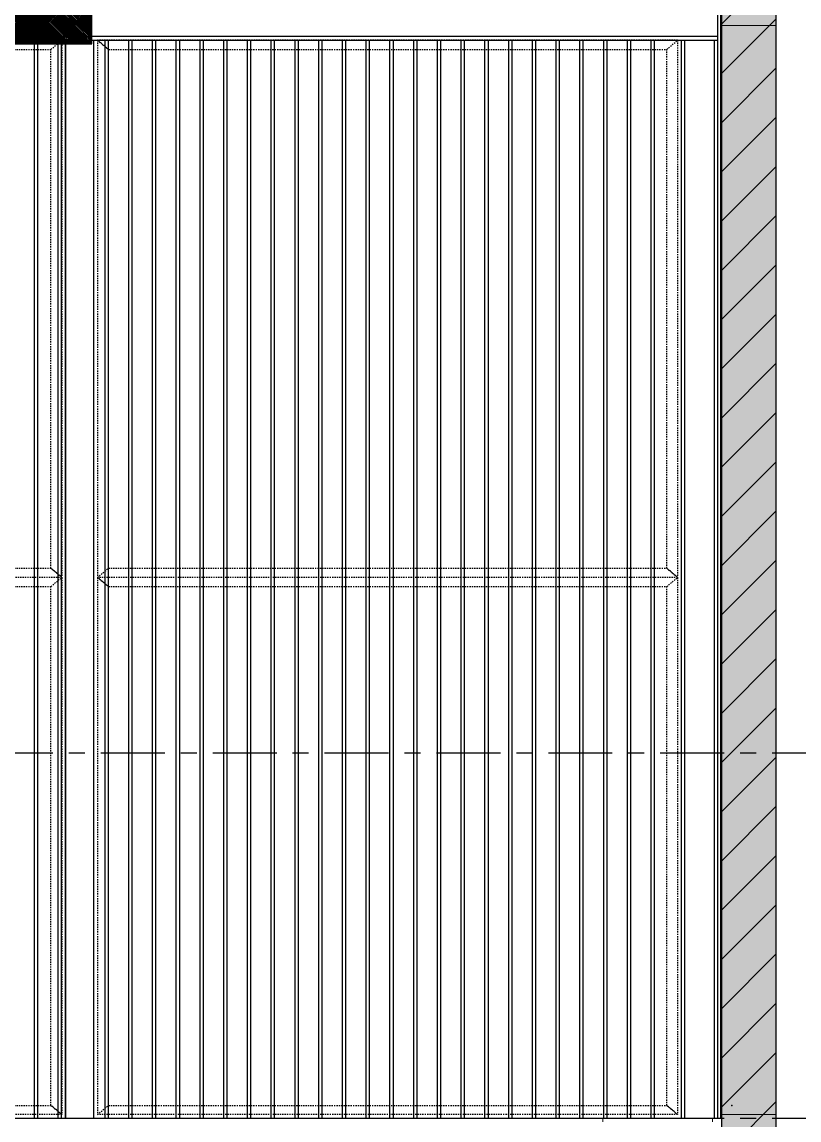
# Model space of a CAD drawing. Header units: millimetres. Extents: x 3774 to 718460, y -768339 to 192544.
# Drawn here: x 455731 to 457858, y -728322 to -725317 of the extents above; entities that cross this region are included whole.
import ezdxf
from ezdxf.xclip import XClip

# ---------------------------------------------------------------- set-up
doc = ezdxf.new("R2010")
doc.units = ezdxf.units.MM
doc.header["$XCLIPFRAME"] = 0
doc.set_wipeout_variables(frame=1)
for name, pattern in [('TA_GL_000.70000', [1.925, 0.7, -0.175, 0.175, -0.175, 0.7]), ('TA_HL_001.00000', [6.5, 3.55, -2.95]), ('XKITLINE00', [0]), ('XKITLINE02', [4, 2, -2])]:
    doc.linetypes.add(name, pattern=pattern)
for name, color, linetype in [('000 - 0_SYM_DWG_GRIDLINE_MAIN_COLOR_251', 7, 'Continuous'), ('000 - CONCRETE_COL_HATCH_', 7, 'Continuous'), ('010 - ASPG_EXTR_MAIN_COLOR_2', 7, 'Continuous'), ('010 - ASPG_EXTR_WIPEOUT_', 7, 'Continuous'), ('010 - ASPG_FRAMING_MAIN_COLOR_1', 7, 'Continuous'), ('010 - ASPG_FRAMING_MAIN_COLOR_2', 7, 'Continuous'), ('010 - ASPG_FRAMING_SUB_COLOR_2', 7, 'Continuous'), ('010 - ASPG_FRAMING_SUB_COLOR_3', 7, 'Continuous'), ('010 - ASPG_FRAMING_WIPEOUT_', 7, 'Continuous')]:
    doc.layers.add(name, color=color, linetype=linetype)
doc.layers.add('000_AREA_ASPG_AREA_HATCH_', color=7, linetype='Continuous', plot=False)
doc.layers.add('000_AREA_ASPG_AREA_MAIN_COLOR_1', color=7, linetype='Continuous', plot=False)
doc.layers.add('Bolt', color=7, linetype='Continuous', lineweight=0)
doc.layers.add('Part', color=7, linetype='Continuous', lineweight=0)
doc.styles.add('TA', font='', dxfattribs={"height": 4.5})
doc.styles.get('TA').set_extended_font_data('Cordia New')

# ---------------------------------------------------------------- blocks, each defined once
blk = doc.blocks.new('*A13164198')
at = {"layer": 'Part', "color": 7, "linetype": 'XKITLINE00', "lineweight": 0}
for p, q in [((2441.089496, -132.373459), (2441.089496, -108.533459)), ((2441.089496, -108.533459), (2442.289496, -108.533459)), ((2442.289496, -108.533459), (2442.289496, -132.373459)), ((2442.289496, -132.373459), (2441.089496, -132.373459))]:
    blk.add_line(p, q, dxfattribs=at)
blk = doc.blocks.new('*A13174199')
at = {"layer": 'Part', "color": 7, "linetype": 'XKITLINE00', "lineweight": 0}
for p, q in [((2435.689603, -116.053462), (2435.689603, -104.621462)), ((2436.489603, -116.053462), (2436.489603, -104.621462)), ((2435.689603, -128.053462), (2435.689603, -116.621462)), ((2436.489603, -128.053462), (2436.489603, -116.621462)), ((2435.689603, -130.133462), (2435.689603, -128.621462)), ((2436.489603, -130.133462), (2436.489603, -128.621462)), ((2435.689603, -130.133462), (2436.489603, -130.133462))]:
    blk.add_line(p, q, dxfattribs=at)
blk = doc.blocks.new('*A13184200')
at = {"layer": 'Part', "color": 7, "linetype": 'XKITLINE00', "lineweight": 0}
for p, q in [((2438.489525, -124.453458), (2438.489685, -78.053458)), ((2440.889525, -124.453466), (2440.889685, -78.053466)), ((2438.489525, -124.453458), (2440.889525, -124.453466))]:
    blk.add_line(p, q, dxfattribs=at)
blk = doc.blocks.new('*A13254207')
at = {"layer": 'Part', "color": 7, "linetype": 'XKITLINE00', "lineweight": 0}
for p, q in [((2427.929603, -116.053462), (2427.929603, -104.621462)), ((2428.729603, -116.053462), (2428.729603, -104.621462)), ((2427.929603, -128.053462), (2427.929603, -116.621462)), ((2428.729603, -128.053462), (2428.729603, -116.621462)), ((2427.929603, -130.133462), (2427.929603, -128.621462)), ((2428.729603, -130.133462), (2428.729603, -128.621462)), ((2427.929603, -130.133462), (2428.729603, -130.133462))]:
    blk.add_line(p, q, dxfattribs=at)
blk = doc.blocks.new('*A17074589')
at = {"layer": 'Part', "color": 7, "linetype": 'XKITLINE00', "lineweight": 0}
for p, q in [((2438.329518, -128.053462), (2425.995968, -128.053462)), ((2425.995968, -128.573462), (2425.995968, -128.053462)), ((2438.329518, -128.573462), (2438.329518, -128.053462)), ((2438.329518, -128.573462), (2425.995968, -128.573462))]:
    blk.add_line(p, q, dxfattribs=at)
blk = doc.blocks.new('*A17084590')
at = {"layer": 'Part', "color": 7, "linetype": 'XKITLINE00', "lineweight": 0}
for p, q in [((2438.329518, -116.053462), (2425.995968, -116.053462)), ((2425.995968, -116.573462), (2425.995968, -116.053462)), ((2438.329518, -116.573462), (2438.329518, -116.053462)), ((2438.329518, -116.573462), (2425.995968, -116.573462))]:
    blk.add_line(p, q, dxfattribs=at)
blk = doc.blocks.new('*A17104592')
at = {"layer": 'Part', "color": 7, "linetype": 'XKITLINE00', "lineweight": 0}
for p, q in [((2429.209603, -130.213462), (2427.449603, -130.213462)), ((2427.449603, -130.213462), (2427.449603, -130.293462)), ((2429.209603, -130.293462), (2427.449603, -130.293462)), ((2429.209603, -130.213462), (2429.209603, -130.293462))]:
    blk.add_line(p, q, dxfattribs=at)
blk = doc.blocks.new('*A17114593')
at = {"layer": 'Part', "color": 7, "linetype": 'XKITLINE00', "lineweight": 0}
for p, q in [((2427.289603, -130.453462), (2427.449603, -130.293462)), ((2427.449603, -130.293462), (2429.209603, -130.293462)), ((2429.209603, -130.293462), (2429.369603, -130.453462))]:
    blk.add_line(p, q, dxfattribs=at)
blk = doc.blocks.new('*A17124594')
at = {"layer": 'Part', "color": 7, "linetype": 'XKITLINE00', "lineweight": 0}
for p, q in [((2428.265603, -130.173462), (2427.825603, -130.173462)), ((2427.825603, -130.173462), (2427.825603, -130.213462)), ((2428.265603, -130.133462), (2428.265603, -130.173462)), ((2428.305603, -130.213462), (2428.305603, -130.133462))]:
    blk.add_line(p, q, dxfattribs=at)
blk = doc.blocks.new('*A17164598')
at = {"layer": 'Part', "color": 7, "linetype": 'XKITLINE00', "lineweight": 0}
for p, q in [((2428.305603, -129.421462), (2428.305603, -128.621462)), ((2428.305603, -128.621462), (2428.353603, -128.621462)), ((2428.353603, -129.421462), (2428.353603, -128.621462)), ((2428.305603, -128.861462), (2428.353603, -128.861462)), ((2428.305603, -129.421462), (2428.353603, -129.421462))]:
    blk.add_line(p, q, dxfattribs=at)
blk = doc.blocks.new('*A17174599')
at = {"layer": 'Part', "color": 7, "linetype": 'XKITLINE00', "lineweight": 0}
for p, q in [((2427.929603, -128.573462), (2427.929603, -128.621462)), ((2428.729603, -128.621462), (2428.729603, -128.573462)), ((2427.929603, -128.621462), (2428.729603, -128.621462))]:
    blk.add_line(p, q, dxfattribs=at)
blk = doc.blocks.new('*A17304612')
at = {"layer": 'Part', "color": 7, "linetype": 'XKITLINE00', "lineweight": 0}
for p, q in [((2428.305603, -117.421462), (2428.305603, -116.621462)), ((2428.305603, -116.621462), (2428.353603, -116.621462)), ((2428.353603, -117.421462), (2428.353603, -116.621462)), ((2428.305603, -116.861462), (2428.353603, -116.861462)), ((2428.305603, -117.421462), (2428.353603, -117.421462))]:
    blk.add_line(p, q, dxfattribs=at)
blk = doc.blocks.new('*A17314613')
at = {"layer": 'Part', "color": 7, "linetype": 'XKITLINE00', "lineweight": 0}
for p, q in [((2427.929603, -116.573462), (2427.929603, -116.621462)), ((2428.729603, -116.621462), (2428.729603, -116.573462)), ((2427.929603, -116.621462), (2428.729603, -116.621462))]:
    blk.add_line(p, q, dxfattribs=at)
blk = doc.blocks.new('*A17374619')
at = {"layer": 'Bolt', "color": 7, "linetype": 'XKITLINE02', "lineweight": 0}
for p, q in [((2428.416963, -129.933462), (2428.073603, -129.933462)), ((2428.305603, -129.877462), (2428.265603, -129.877462)), ((2428.305603, -129.989462), (2428.265603, -129.989462)), ((2428.353603, -129.877462), (2428.305603, -129.877462)), ((2428.353603, -129.989462), (2428.305603, -129.989462))]:
    blk.add_line(p, q, dxfattribs=at)
blk = doc.blocks.new('*A17384620')
at = {"layer": 'Bolt'}
for points in [[(2427.746, -130.213), (2427.746, -130.293), (2427.634, -130.293), (2427.634, -130.213)], [(2429.026, -130.213), (2429.026, -130.293), (2428.914, -130.293), (2428.914, -130.213)]]:
    blk.add_hatch(color=7, dxfattribs=at).paths.add_polyline_path(points, flags=17)
at = {"layer": 'Bolt', "color": 7, "linetype": 'XKITLINE00', "lineweight": 0}
for p, q in [((2427.69, -130.357), (2427.69, -130.013)), ((2428.97, -130.357), (2428.97, -130.013)), ((2427.634, -130.293), (2427.634, -130.213)), ((2427.746, -130.293), (2427.746, -130.213)), ((2428.914, -130.293), (2428.914, -130.213)), ((2429.026, -130.293), (2429.026, -130.213))]:
    blk.add_line(p, q, dxfattribs=at)
blk = doc.blocks.new('*A17394621')
at = {"layer": 'Bolt'}
for points in [[(2428.034, -128.573), (2428.034, -128.525), (2428.146, -128.525), (2428.146, -128.573)], [(2428.034, -128.621), (2428.034, -128.573), (2428.146, -128.573), (2428.146, -128.621)], [(2428.514, -128.573), (2428.514, -128.525), (2428.626, -128.525), (2428.626, -128.573)], [(2428.514, -128.621), (2428.514, -128.573), (2428.626, -128.573), (2428.626, -128.621)]]:
    blk.add_hatch(color=7, dxfattribs=at).paths.add_polyline_path(points, flags=17)
at = {"layer": 'Bolt', "color": 7, "linetype": 'XKITLINE00', "lineweight": 0}
for p, q in [((2428.09, -128.685), (2428.09, -128.341)), ((2428.57, -128.685), (2428.57, -128.341)), ((2428.034, -128.573), (2428.034, -128.525)), ((2428.034, -128.621), (2428.034, -128.573)), ((2428.146, -128.573), (2428.146, -128.525)), ((2428.146, -128.621), (2428.146, -128.573)), ((2428.514, -128.573), (2428.514, -128.525)), ((2428.514, -128.621), (2428.514, -128.573)), ((2428.626, -128.573), (2428.626, -128.525)), ((2428.626, -128.621), (2428.626, -128.573))]:
    blk.add_line(p, q, dxfattribs=at)
blk = doc.blocks.new('*A17524634')
at = {"layer": 'Bolt'}
for points in [[(2428.034, -116.573), (2428.034, -116.525), (2428.146, -116.525), (2428.146, -116.573)], [(2428.034, -116.621), (2428.034, -116.573), (2428.146, -116.573), (2428.146, -116.621)], [(2428.514, -116.573), (2428.514, -116.525), (2428.626, -116.525), (2428.626, -116.573)], [(2428.514, -116.621), (2428.514, -116.573), (2428.626, -116.573), (2428.626, -116.621)]]:
    blk.add_hatch(color=7, dxfattribs=at).paths.add_polyline_path(points, flags=17)
at = {"layer": 'Bolt', "color": 7, "linetype": 'XKITLINE00', "lineweight": 0}
for p, q in [((2428.09, -116.685), (2428.09, -116.341)), ((2428.57, -116.685), (2428.57, -116.341)), ((2428.034, -116.573), (2428.034, -116.525)), ((2428.034, -116.621), (2428.034, -116.573)), ((2428.146, -116.573), (2428.146, -116.525)), ((2428.146, -116.621), (2428.146, -116.573)), ((2428.514, -116.573), (2428.514, -116.525)), ((2428.514, -116.621), (2428.514, -116.573)), ((2428.626, -116.573), (2428.626, -116.525)), ((2428.626, -116.621), (2428.626, -116.573))]:
    blk.add_line(p, q, dxfattribs=at)
blk = doc.blocks.new('*A18224704')
at = {"layer": 'Part', "color": 7, "linetype": 'XKITLINE00', "lineweight": 0}
blk.add_line((2440.889671, -110.453462), (2440.889671, -106.453462), dxfattribs=at)
blk = doc.blocks.new('*A18234705')
at = {"layer": 'Part', "color": 7, "linetype": 'XKITLINE00', "lineweight": 0}
for p, q in [((2438.489525, -132.533459), (2438.489525, -124.453462)), ((2438.489525, -124.453462), (2440.889525, -124.453462)), ((2440.889525, -132.533459), (2440.889525, -124.453462))]:
    blk.add_line(p, q, dxfattribs=at)
blk = doc.blocks.new('*A18244706')
at = {"layer": 'Part', "color": 7, "linetype": 'XKITLINE00', "lineweight": 0}
for p, q in [((2425.769536, -130.453462), (2438.489531, -130.453462)), ((2438.489525, -130.453462), (2438.489531, -130.453462)), ((2438.489531, -130.453462), (2438.489531, -132.533459)), ((2427.183408, -134.453462), (2427.329517, -134.453462))]:
    blk.add_line(p, q, dxfattribs=at)
blk = doc.blocks.new('*A18254707')
at = {"layer": 'Part', "color": 7, "linetype": 'XKITLINE00', "lineweight": 0}
for p, q in [((2436.025603, -130.173462), (2435.585603, -130.173462)), ((2435.585603, -130.173462), (2435.585603, -130.213462)), ((2436.025603, -130.133462), (2436.025603, -130.173462)), ((2436.065603, -130.213462), (2436.065603, -130.133462))]:
    blk.add_line(p, q, dxfattribs=at)
blk = doc.blocks.new('*A18264708')
at = {"layer": 'Part', "color": 7, "linetype": 'XKITLINE00', "lineweight": 0}
for p, q in [((2435.049603, -130.453462), (2435.209603, -130.293462)), ((2435.209603, -130.293462), (2436.969603, -130.293462)), ((2436.969603, -130.293462), (2437.129603, -130.453462))]:
    blk.add_line(p, q, dxfattribs=at)
blk = doc.blocks.new('*A18274709')
at = {"layer": 'Part', "color": 7, "linetype": 'XKITLINE00', "lineweight": 0}
for p, q in [((2436.969603, -130.213462), (2435.209603, -130.213462)), ((2435.209603, -130.213462), (2435.209603, -130.293462)), ((2436.969603, -130.293462), (2435.209603, -130.293462)), ((2436.969603, -130.213462), (2436.969603, -130.293462))]:
    blk.add_line(p, q, dxfattribs=at)
blk = doc.blocks.new('*A18284710')
at = {"layer": 'Part', "color": 7, "linetype": 'XKITLINE00', "lineweight": 0}
for p, q in [((2441.089231, -128.773462), (2441.089226, -128.773462)), ((2441.089496, -128.773462), (2441.089231, -128.773462)), ((2441.089236, -130.373462), (2441.089231, -128.773462)), ((2441.089236, -130.373462), (2441.089231, -130.373462)), ((2441.089496, -130.373462), (2441.089236, -130.373462))]:
    blk.add_line(p, q, dxfattribs=at)
blk = doc.blocks.new('*A18294711')
at = {"layer": 'Part', "color": 7, "linetype": 'XKITLINE00', "lineweight": 0}
for p, q in [((2440.889525, -129.653462), (2441.089234, -129.653462)), ((2441.089234, -130.453462), (2440.889455, -130.453462)), ((2441.089234, -130.373462), (2441.089234, -130.453462))]:
    blk.add_line(p, q, dxfattribs=at)
blk = doc.blocks.new('*A18304712')
at = {"layer": 'Part', "color": 7, "linetype": 'XKITLINE00', "lineweight": 0}
for p, q in [((2441.089231, -110.533462), (2441.089236, -110.533462)), ((2441.089231, -112.133462), (2441.089236, -110.533462)), ((2441.089236, -110.533462), (2441.089496, -110.533462)), ((2441.089226, -112.133462), (2441.089231, -112.133462)), ((2441.089231, -112.133462), (2441.089496, -112.133462))]:
    blk.add_line(p, q, dxfattribs=at)
blk = doc.blocks.new('*A18314713')
at = {"layer": 'Part', "color": 7, "linetype": 'XKITLINE00', "lineweight": 0}
for p, q in [((2440.889671, -110.453462), (2441.089234, -110.453462)), ((2441.089234, -110.533462), (2441.089234, -110.453462)), ((2440.88957, -111.253462), (2441.089234, -111.253462))]:
    blk.add_line(p, q, dxfattribs=at)
blk = doc.blocks.new('*A18324714')
at = {"layer": 'Part', "color": 7, "linetype": 'XKITLINE00', "lineweight": 0}
for p, q in [((2435.689603, -116.573462), (2435.689603, -116.621462)), ((2436.489603, -116.621462), (2436.489603, -116.573462)), ((2435.689603, -116.621462), (2436.489603, -116.621462))]:
    blk.add_line(p, q, dxfattribs=at)
blk = doc.blocks.new('*A18334715')
at = {"layer": 'Part', "color": 7, "linetype": 'XKITLINE00', "lineweight": 0}
for p, q in [((2436.065603, -117.421462), (2436.065603, -116.621462)), ((2436.065603, -116.621462), (2436.113603, -116.621462)), ((2436.113603, -117.421462), (2436.113603, -116.621462)), ((2436.065603, -116.861462), (2436.113603, -116.861462)), ((2436.065603, -117.421462), (2436.113603, -117.421462))]:
    blk.add_line(p, q, dxfattribs=at)
blk = doc.blocks.new('*A18344716')
at = {"layer": 'Part', "color": 7, "linetype": 'XKITLINE00', "lineweight": 0}
for p, q in [((2435.689603, -128.573462), (2435.689603, -128.621462)), ((2436.489603, -128.621462), (2436.489603, -128.573462)), ((2435.689603, -128.621462), (2436.489603, -128.621462))]:
    blk.add_line(p, q, dxfattribs=at)
blk = doc.blocks.new('*A18354717')
at = {"layer": 'Part', "color": 7, "linetype": 'XKITLINE00', "lineweight": 0}
for p, q in [((2436.065603, -129.421462), (2436.065603, -128.621462)), ((2436.065603, -128.621462), (2436.113603, -128.621462)), ((2436.113603, -129.421462), (2436.113603, -128.621462)), ((2436.065603, -128.861462), (2436.113603, -128.861462)), ((2436.065603, -129.421462), (2436.113603, -129.421462))]:
    blk.add_line(p, q, dxfattribs=at)
blk = doc.blocks.new('*A18444726')
at = {"layer": 'Bolt'}
for points in [[(2435.506, -130.213), (2435.506, -130.293), (2435.394, -130.293), (2435.394, -130.213)], [(2436.786, -130.213), (2436.786, -130.293), (2436.674, -130.293), (2436.674, -130.213)]]:
    blk.add_hatch(color=7, dxfattribs=at).paths.add_polyline_path(points, flags=17)
at = {"layer": 'Bolt', "color": 7, "linetype": 'XKITLINE00', "lineweight": 0}
for p, q in [((2435.45, -130.357), (2435.45, -130.013)), ((2436.73, -130.357), (2436.73, -130.013)), ((2435.394, -130.293), (2435.394, -130.213)), ((2435.506, -130.293), (2435.506, -130.213)), ((2436.674, -130.293), (2436.674, -130.213)), ((2436.786, -130.293), (2436.786, -130.213))]:
    blk.add_line(p, q, dxfattribs=at)
blk = doc.blocks.new('*A18454727')
at = {"layer": 'Bolt', "color": 7, "linetype": 'XKITLINE02', "lineweight": 0}
for p, q in [((2436.176963, -129.933462), (2435.833603, -129.933462)), ((2436.065603, -129.877462), (2436.025603, -129.877462)), ((2436.065603, -129.989462), (2436.025603, -129.989462)), ((2436.113603, -129.877462), (2436.065603, -129.877462)), ((2436.113603, -129.989462), (2436.065603, -129.989462))]:
    blk.add_line(p, q, dxfattribs=at)
blk = doc.blocks.new('*A18464728')
at = {"layer": 'Bolt'}
for points in [[(2435.794, -116.573), (2435.794, -116.525), (2435.906, -116.525), (2435.906, -116.573)], [(2435.794, -116.621), (2435.794, -116.573), (2435.906, -116.573), (2435.906, -116.621)], [(2436.274, -116.573), (2436.274, -116.525), (2436.386, -116.525), (2436.386, -116.573)], [(2436.274, -116.621), (2436.274, -116.573), (2436.386, -116.573), (2436.386, -116.621)]]:
    blk.add_hatch(color=7, dxfattribs=at).paths.add_polyline_path(points, flags=17)
at = {"layer": 'Bolt', "color": 7, "linetype": 'XKITLINE00', "lineweight": 0}
for p, q in [((2435.85, -116.685), (2435.85, -116.341)), ((2436.33, -116.685), (2436.33, -116.341)), ((2435.794, -116.573), (2435.794, -116.525)), ((2435.794, -116.621), (2435.794, -116.573)), ((2435.906, -116.573), (2435.906, -116.525)), ((2435.906, -116.621), (2435.906, -116.573)), ((2436.274, -116.573), (2436.274, -116.525)), ((2436.274, -116.621), (2436.274, -116.573)), ((2436.386, -116.573), (2436.386, -116.525)), ((2436.386, -116.621), (2436.386, -116.573))]:
    blk.add_line(p, q, dxfattribs=at)
blk = doc.blocks.new('*A18474729')
at = {"layer": 'Bolt'}
for points in [[(2435.794, -128.573), (2435.794, -128.525), (2435.906, -128.525), (2435.906, -128.573)], [(2435.794, -128.621), (2435.794, -128.573), (2435.906, -128.573), (2435.906, -128.621)], [(2436.274, -128.573), (2436.274, -128.525), (2436.386, -128.525), (2436.386, -128.573)], [(2436.274, -128.621), (2436.274, -128.573), (2436.386, -128.573), (2436.386, -128.621)]]:
    blk.add_hatch(color=7, dxfattribs=at).paths.add_polyline_path(points, flags=17)
at = {"layer": 'Bolt', "color": 7, "linetype": 'XKITLINE00', "lineweight": 0}
for p, q in [((2435.85, -128.685), (2435.85, -128.341)), ((2436.33, -128.685), (2436.33, -128.341)), ((2435.794, -128.573), (2435.794, -128.525)), ((2435.794, -128.621), (2435.794, -128.573)), ((2435.906, -128.573), (2435.906, -128.525)), ((2435.906, -128.621), (2435.906, -128.573)), ((2436.274, -128.573), (2436.274, -128.525)), ((2436.274, -128.621), (2436.274, -128.573)), ((2436.386, -128.573), (2436.386, -128.525)), ((2436.386, -128.621), (2436.386, -128.573))]:
    blk.add_line(p, q, dxfattribs=at)
blk = doc.blocks.new('W-1-PP19-SE-ENT3_20260407-111149_PP19_ENT3_SE_ELE3')
at = {"color": 7, "lineweight": 0, "xscale": 125, "yscale": 125, "zscale": 125}
for name in ['*A13164198', '*A13184200', '*A13254207', '*A13174199', '*A18224704', '*A18314713', '*A18304712', '*A17084590', '*A17524634', '*A18464728', '*A17314613', '*A17304612', '*A18324714', '*A18334715', '*A18234705', '*A17074589', '*A17394621', '*A18474729', '*A17174599', '*A17164598', '*A18344716', '*A18354717', '*A18284710', '*A18294711', '*A17374619', '*A18454727', '*A17384620', '*A17124594', '*A18444726', '*A18254707', '*A17114593', '*A17104592', '*A18264708', '*A18274709', '*A18244706']:
    blk.add_blockref(name, (-296446.190625, 122106.68275), dxfattribs=at)
blk = doc.blocks.new('A$Cc95a8f7c')
at = {"layer": '000 - CONCRETE_COL_HATCH_', "transparency": 33554585}
h = blk.add_hatch(dxfattribs=at)
h.set_pattern_fill('AR-CONC', scale=2.5)
h.paths.add_polyline_path([(0, -15540), (150, -15540), (150, 300), (0, 300)])
h = blk.add_hatch(dxfattribs=at)
h.set_pattern_fill('ANSI31', scale=30)
h.paths.add_polyline_path([(0, -15540), (150, -15540), (150, 300), (0, 300)])
at = {"layer": '000 - CONCRETE_COL_HATCH_', "color": 7}
blk.add_lwpolyline([(0, -15540), (150, -15540), (150, 300), (0, 300)], close=True, dxfattribs=at)
blk = doc.blocks.new('W-1-PP19-SE-ENT3_20260407-141310_PP19_ENT3_PRECAST_HATCH')
at = {"color": 7}
blk.add_blockref('A$Cc95a8f7c', (-46357.4, 85502.9), dxfattribs=at)
blk = doc.blocks.new('W-1-PP19-SE-ENT3_20260407-141433PP19_ENT3_PRECAST_HATCH')
at = {"color": 7}
blk.add_blockref('W-1-PP19-SE-ENT3_20260407-141310_PP19_ENT3_PRECAST_HATCH', (55047.4, 32597.1), dxfattribs=at)
blk = doc.blocks.new('*U5908')
at = {"layer": '000 - 0_SYM_DWG_GRIDLINE_MAIN_COLOR_251', "color": 7, "linetype": 'ByBlock', "ltscale": 5}
blk.add_line((10, 0), (-471.236, 0), dxfattribs=at)
at = {"color": 7, "style": 'TA', "flags": 1}
blk.add_attdef('LOCATION', (6, -6), '', height=4.5, rotation=270, dxfattribs=at)
blk = doc.blocks.new('W-1-PP19-SE-ENT3_20260407-142507PP19_ENT3_ELE1_DIMS_2')
at = {"layer": '000 - 0_SYM_DWG_GRIDLINE_MAIN_COLOR_251', "color": 7, "linetype": 'TA_GL_000.70000', "xscale": 50.00000000000003, "yscale": 50.00000000000003, "zscale": 50.00000000000003, "rotation": 180}
blk.add_blockref('*U5908', (-12415.2, 106550), dxfattribs=at)
blk = doc.blocks.new('*U8169')
at = {"layer": '010 - ASPG_FRAMING_SUB_COLOR_3', "color": 7, "linetype": 'ByBlock'}
for points in [[(0, 0), (0, 856.3), (25, 826.3), (25, 30), (0, 0)], [(1470, 856.3), (0, 856.3), (25, 826.3), (1445, 826.3)], [(1470, 0), (1470, 856.3), (1445, 826.3), (1445, 30), (1470, 0)], [(25, 30), (1445, 30), (1470, 0), (0, 0), (25, 30)]]:
    blk.add_lwpolyline(points, close=True, dxfattribs=at)
blk = doc.blocks.new('*U8188')
at = {"layer": '010 - ASPG_FRAMING_SUB_COLOR_3', "color": 7, "linetype": 'ByBlock'}
for points in [[(0, 0), (0, 1588.2), (25, 1558.2), (25, 30), (0, 0)], [(1470, 1588.2), (0, 1588.2), (25, 1558.2), (1445, 1558.2)], [(1470, 0), (1470, 1588.2), (1445, 1558.2), (1445, 30), (1470, 0)], [(25, 30), (1445, 30), (1470, 0), (0, 0), (25, 30)]]:
    blk.add_lwpolyline(points, close=True, dxfattribs=at)
blk = doc.blocks.new('*U5965')
at = {"color": 7}
blk.add_wipeout([(0, 0), (1794.1, 0), (1794.1, 12350), (0, 12350)], dxfattribs=at)
blk.add_lwpolyline([(0, 0), (1794.1, 0), (1794.1, 12350), (0, 12350)], close=True, dxfattribs=at)
blk = doc.blocks.new('*U8486')
at = {"color": 7}
blk.add_wipeout([(50, 0), (926.3, 0), (926.3, 12825), (50, 12825)], dxfattribs=at).dxf.layer = '010 - ASPG_EXTR_WIPEOUT_'
at = {"layer": '010 - ASPG_EXTR_MAIN_COLOR_2', "color": 7}
for points in [[(840, 0), (850.2, 0), (850.2, 12825), (840, 12825)], [(905, 0), (915.2, 0), (915.2, 12825), (905, 12825)]]:
    blk.add_lwpolyline(points, close=True, dxfattribs=at)
at = {"layer": '010 - ASPG_FRAMING_SUB_COLOR_2', "color": 7}
blk.add_lwpolyline([(50, 0), (926.3, 0), (926.3, 12825), (50, 12825)], close=True, dxfattribs=at)
blk = doc.blocks.new('*U8484')
at = {"color": 7}
blk.add_wipeout([(0, 0), (77.5, 0), (77.5, 12850), (0, 12850)], dxfattribs=at)
blk.add_lwpolyline([(0, 0), (77.5, 0), (77.5, 12850), (0, 12850)], close=True, dxfattribs=at)
blk = doc.blocks.new('*U8522')
at = {"color": 7}
blk.add_wipeout([(0, 0), (10.2, 0), (10.2, 12850), (0, 12850)], dxfattribs=at)
blk.add_lwpolyline([(0, 0), (10.2, 0), (10.2, 12850), (0, 12850)], close=True, dxfattribs=at)
blk = doc.blocks.new('*U8482')
at = {"color": 7}
blk.add_wipeout([(0, 0), (10, 0), (10, 12850), (0, 12850)], dxfattribs=at)
blk.add_lwpolyline([(0, 0), (10, 0), (10, 12850), (0, 12850)], close=True, dxfattribs=at)
blk = doc.blocks.new('*U8483')
at = {"color": 7}
blk.add_wipeout([(0, 0), (10, 0), (10, 12850), (0, 12850)], dxfattribs=at)
blk.add_lwpolyline([(0, 0), (10, 0), (10, 12850), (0, 12850)], close=True, dxfattribs=at)
blk = doc.blocks.new('*U5954')
at = {"color": 7}
blk.add_wipeout([(0, -40), (1918, -40), (1918, 40), (0, 40)], dxfattribs=at).dxf.layer = '010 - ASPG_FRAMING_WIPEOUT_'
at = {"layer": '010 - ASPG_FRAMING_MAIN_COLOR_2', "color": 7}
blk.add_lwpolyline([(0, -40), (1918, -40), (1918, 40), (0, 40)], close=True, dxfattribs=at)
at = {"color": 7}
for points in [[(0, 40), (1993, 40), (1993, 50), (0, 50)], [(0, -50), (1993, -50), (1993, -40), (0, -40)]]:
    blk.add_wipeout(points, dxfattribs=at).dxf.layer = '010 - ASPG_FRAMING_WIPEOUT_'
at = {"layer": '010 - ASPG_FRAMING_MAIN_COLOR_1', "color": 7}
for points in [[(0, 40), (1993, 40), (1993, 50), (0, 50)], [(0, -50), (1993, -50), (1993, -40), (0, -40)]]:
    blk.add_lwpolyline(points, close=True, dxfattribs=at)
blk = doc.blocks.new('*U5956')
at = {"color": 7}
blk.add_wipeout([(0, -40), (1789, -40), (1789, 40), (0, 40)], dxfattribs=at).dxf.layer = '010 - ASPG_FRAMING_WIPEOUT_'
at = {"layer": '010 - ASPG_FRAMING_SUB_COLOR_3', "color": 7}
blk.add_lwpolyline([(0, -40), (1789, -40), (1789, 40), (0, 40)], close=True, dxfattribs=at)
at = {"color": 7}
for points in [[(0, 40), (1789, 40), (1789, 50), (0, 50)], [(0, -50), (1789, -50), (1789, -40), (0, -40)]]:
    blk.add_wipeout(points, dxfattribs=at).dxf.layer = '010 - ASPG_FRAMING_WIPEOUT_'
at = {"layer": '010 - ASPG_FRAMING_SUB_COLOR_2', "color": 7}
for points in [[(0, 40), (1789, 40), (1789, 50), (0, 50)], [(0, -50), (1789, -50), (1789, -40), (0, -40)]]:
    blk.add_lwpolyline(points, close=True, dxfattribs=at)
blk = doc.blocks.new('*U8200')
at = {"layer": '000_AREA_ASPG_AREA_HATCH_', "transparency": 33554539}
h = blk.add_hatch(dxfattribs=at)
h.set_pattern_fill('ANSI31')
h.set_pattern_definition([(45, (-24.4354, 1967.1146), (-2.245064, 2.245064), [])])
h.paths.add_polyline_path([(-60, 0), (60, 0), (60, 1993), (-60, 1993)])
at = {"layer": '000_AREA_ASPG_AREA_MAIN_COLOR_1', "color": 7}
blk.add_lwpolyline([(-60, 0), (60, 0), (60, 1993), (-60, 1993)], close=True, dxfattribs=at)

msp = doc.modelspace()

# ---------------------------------------------------------------- block references
at = {"color": 7}
ref = msp.add_blockref('W-1-PP19-SE-ENT3_20260407-111149_PP19_ENT3_SE_ELE3', (448956.051, -833866.64), dxfattribs=at)
XClip(ref).set_block_clipping_path([(-12000.0004375063, 99820.555271939), (12229.3280822252, 118947.6656106847)])

# ---------------------------------------------------------------- next in the draw order: linework, layer by layer
msp.add_point((457674.323, -728282.223), dxfattribs=at)

# ---------------------------------------------------------------- next in the draw order: block references
msp.add_blockref('*U5965', (455850.351, -728316.64), dxfattribs=at)

# ---------------------------------------------------------------- next in the draw order: block references
for name, p in [('*U8522', (455957.606, -728316.64)), ('*U8522', (456022.606, -728316.64)), ('*U8522', (456087.606, -728316.64)), ('*U8522', (456152.606, -728316.64)), ('*U8522', (456217.606, -728316.64)), ('*U8522', (456282.606, -728316.64)), ('*U8522', (456347.606, -728316.64)), ('*U8522', (456412.606, -728316.64)), ('*U8522', (456477.606, -728316.64)), ('*U8522', (456542.606, -728316.64)), ('*U8522', (456607.606, -728316.64)), ('*U8522', (456672.606, -728316.64)), ('*U8522', (456737.606, -728316.64)), ('*U8522', (456802.606, -728316.64)), ('*U8522', (456867.606, -728316.64)), ('*U8522', (456932.606, -728316.64)), ('*U8522', (456997.606, -728316.64)), ('*U8522', (457062.606, -728316.64)), ('*U8522', (457127.606, -728316.64)), ('*U8522', (457192.606, -728316.64)), ('*U8522', (457257.606, -728316.64)), ('*U8522', (457322.606, -728316.64)), ('*U8522', (457387.606, -728316.64)), ('*U8522', (457452.606, -728316.64)), ('*U8482', (457536.051, -728316.64)), ('*U8483', (457626.051, -728316.64)), ('*U8486', (454924.051, -728316.64))]:
    msp.add_blockref(name, p, dxfattribs=at)

# ---------------------------------------------------------------- next in the draw order: block references
msp.add_blockref('*U8484', (455850.351, -728316.64), dxfattribs=at)

# ---------------------------------------------------------------- next in the draw order: block references
msp.add_blockref('*U5954', (453929.047, -725316.64), dxfattribs=at)
at = {"color": 7, "linetype": 'TA_HL_001.00000', "rotation": 90}
for name, p in [('*U8169', (455840.351, -728306.64)), ('*U8188', (457526.051, -728306.64))]:
    msp.add_blockref(name, p, dxfattribs=at)
at = {"layer": '000 - 0_SYM_DWG_GRIDLINE_MAIN_COLOR_251', "color": 7, "linetype": 'TA_GL_000.70000', "xscale": 50.00000000000003, "yscale": 50.00000000000003, "zscale": 50.00000000000003, "rotation": 180}
msp.add_blockref('*U5908', (436540.858, -728316.64), dxfattribs=at)

# ---------------------------------------------------------------- next in the draw order: block references
at = {"color": 7}
msp.add_blockref('*U5956', (455847.051, -725316.64), dxfattribs=at)

# ---------------------------------------------------------------- next in the draw order: block references
for name in ['W-1-PP19-SE-ENT3_20260407-142507PP19_ENT3_ELE1_DIMS_2', 'W-1-PP19-SE-ENT3_20260407-141433PP19_ENT3_PRECAST_HATCH']:
    msp.add_blockref(name, (448956.051, -833866.64), dxfattribs=at)
at = {"color": 7, "rotation": 270}
msp.add_blockref('*U8200', (453929.047, -725316.64), dxfattribs=at)
at = {"color": 7, "linetype": 'TA_HL_001.00000', "rotation": 90}
for name, p in [('*U8169', (455840.351, -726836.64)), ('*U8188', (457526.051, -726836.64))]:
    msp.add_blockref(name, p, dxfattribs=at)

doc.saveas('drawing.dxf')
